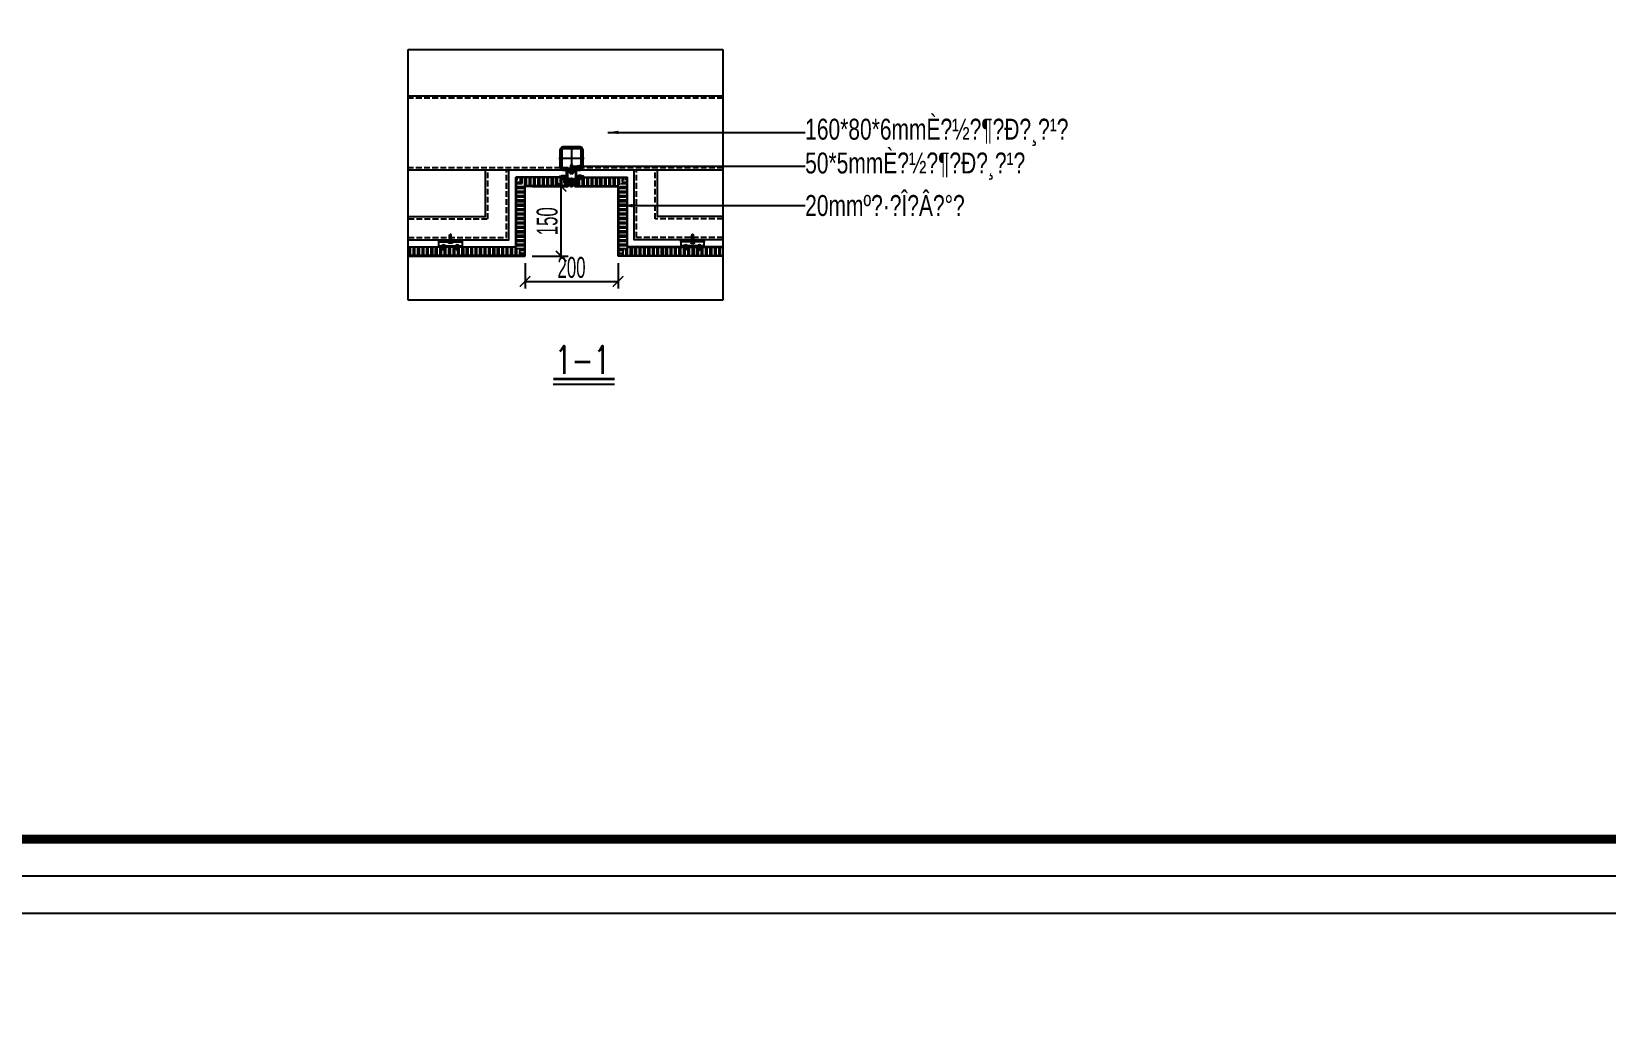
# Model space of a CAD drawing. Extents: x -8792 to 174344, y -43961 to 62816.
# Drawn here: x 4403 to 7790, y -11418 to -9299 of the extents above; entities that cross this region are included whole.
import ezdxf
from ezdxf.enums import TextEntityAlignment as Align
from ezdxf.xclip import XClip

# ---------------------------------------------------------------- set-up
doc = ezdxf.new("R2010")
doc.units = 0
doc.header["$LTSCALE"] = 50
doc.header["$XCLIPFRAME"] = 0
for name, pattern in [('CENTER', [2, 1.25, -0.25, 0.25, -0.25]), ('CENTER2', [28.575, 19.05, -3.175, 3.175, -3.175]), ('DASH', [0.35, 0.25, -0.1]), ('DIVIDE', [1.25, 0.5, -0.25, 0, -0.25, 0, -0.25]), ('DOT2', [0.125, 0, -0.125]), ('HIDDEN', [0.375, 0.25, -0.125]), ('JIS_08_15', [17.25, 15, -0.75, 0.75, -0.75])]:
    doc.linetypes.add(name, pattern=pattern)
for name, color, linetype in [('#分隔线', 1, 'JIS_08_15'), ('#文字', 2, 'Continuous'), ('#标注', 1, 'Continuous'), ('#虚线', 8, 'HIDDEN'), ('#配件', 11, 'Continuous'), ('#铝板', 2, 'Continuous'), ('-02SZ-GC', 25, 'Continuous'), ('-08SZ-TC', 8, 'Continuous'), ('-10SZ-ZX', 251, 'CENTER'), ('1 轴线 辅助线', 1, 'CENTER'), ('6 附件', 6, 'Continuous'), ('8 填充 焊缝', 8, 'Continuous'), ('A-FLOR-OTLN', 4, 'DOT2'), ('C-SHET-SHBD', 11, 'Continuous'), ('C-SHET-TTLB', 11, 'Continuous'), ('DIM', 173, 'Continuous'), ('GASKET', 150, 'Continuous'), ('PJ', 4, 'Continuous'), ('TC', 251, 'Continuous'), ('TK', 7, 'Continuous'), ('WA', 34, 'Continuous'), ('WZ', 7, 'Continuous'), ('XC', 3, 'Continuous'), ('中心线', 1, 'CENTER2'), ('其他', 4, 'Continuous'), ('吊顶', 7, 'Continuous'), ('螺栓钉类', 241, 'Continuous'), ('通-图框-文字', 4, 'Continuous'), ('铝板', 2, 'Continuous')]:
    doc.layers.add(name, color=color, linetype=linetype)
doc.styles.add('JHZX', font='jrs.shx', dxfattribs={"width": 0.6, "bigfont": 'jhz.shx'})
doc.styles.add('XD-2008', font='xd-hzs.shx', dxfattribs={"width": 0.7, "bigfont": 'xd-hztxt.shx'})
doc.styles.add('XD2008', font='@1romans.shx', dxfattribs={"width": 0.7, "bigfont": '!hztxt.shx'})
doc.styles.add('图纸文字', font='txt.shx', dxfattribs={"width": 0.7, "bigfont": 'HZTXT.shx'})
doc.styles.add('文字1', font='jrs.shx', dxfattribs={"width": 0.7, "bigfont": 'hztxt.shx'})
doc.dimstyles.new('JZBZ-15', dxfattribs={"dimscale": 15, "dimtxt": 3, "dimasz": 1.5, "dimexe": 1, "dimexo": 1, "dimgap": 0.5, "dimtad": 1, "dimdec": 0, "dimdsep": 46, "dimtxsty": 'JHZX', "dimblk1": 'ARCHTICK', "dimblk2": 'ARCHTICK', "dimsah": 1, "dimcen": 0, "dimclrd": 1, "dimclre": 1, "dimclrt": 2, "dimadec": 3, "dimazin": 2, "dimtfac": 1, "dimtdec": 0, "dimtix": 1, "dimtmove": 0, "dimatfit": 3, "dimfxl": 0, "dimtolj": 1, "dimlwd": -1, "dimlwe": -1, "dimarcsym": 0})
pattern_1 = [(180, (5445.219, -10130.9), (-9e-16, -9.525), []), (180, (5442.044, -10127.725), (-9e-16, -9.525), [])]
pattern_2 = [(90, (4757.621, -10130.9), (-9.525, 0), []), (90, (4760.796, -10127.725), (-9.525, 0), [])]
pattern_3 = [(90, (5464.106, -9630.9), (-9.525, 0), []), (90, (5467.281, -9627.725), (-9.525, 0), [])]

# ---------------------------------------------------------------- blocks, each defined once
blk = doc.blocks.new('A$Cbd8d7c8c')
at = {"layer": 'A-FLOR-OTLN', "color": 8}
blk.add_lwpolyline([(-22721.2, -15689.9), (-43719.4, -33393.2, 0.413756), (-43991.6, -36561, 0.189672), (122158.2, -126683, 0.414786), (124666, -124719.5), (133885.2, -48361.9, 0.379931), (116453.3, -23207.9, 0.236452)], format="xyb", dxfattribs=at)
at = {"layer": '吊顶', "const_width": 3}
blk.add_lwpolyline([(36525.2, -42886.2, 0.056654), (31389.8, -41079.3), (30859.1, -40957.8, -0.112536), (21289.5, -36343.7, -0.028917), (3039, -19971, 0.413532), (-633.6, -19953.4), (-31397.9, -50352.8, 0.414781), (-31416.3, -54033.3, 0.170492), (123964.3, -129414.7, 0.412564), (126841.2, -127143.2), (136317.5, -48655.6, 1.269195), (87076.8, -54393.3)], format="xyb", dxfattribs=at)
blk = doc.blocks.new('A3文本框')
at = {"layer": 'Defpoints', "ltscale": 500}
blk.add_lwpolyline([(10, -10), (-420, -10), (-420, 297), (10, 297)], close=True, dxfattribs=at)
at = {"layer": 'C-SHET-SHBD', "style": 'XD2008', "width": 0.7}
for tag, height, p in [('子项名称', 4.5, (-37.49, 35.41)), ('图名', 4.5, (-37.49, 24.27)), ('比例', 3, (-56.3, 8.25)), ('MQJD-01', 3, (-13.24, 2.27))]:
    blk.add_attdef(tag, text='', height=height, dxfattribs=at).set_placement(p, align=Align.CENTER)
blk = doc.blocks.new('*U36')
blk.add_line((-4.13, -0.75), (4.67, -0.75))
at = {"const_width": 0.4}
blk.add_lwpolyline([(-4.13, 0), (4.67, 0)], dxfattribs=at)
at = {"layer": 'WZ', "color": 2, "style": '图纸文字', "width": 0.7}
blk.add_attdef('立面图', text='', height=4, dxfattribs=at).set_placement((0.06, 2.74), align=Align.MIDDLE_CENTER)
blk = doc.blocks.new('*U329')
at = {"layer": '#分隔线', "ltscale": 0.3}
blk.add_line((-10.2, 0), (3.6, 0), dxfattribs=at)
at = {"layer": '#配件', "linetype": 'ByBlock'}
for p, q in [((-4.7, 4.6), (-6.3, 3.2)), ((-6.3, 3.2), (-6.3, 0)), ((-6.3, 0), (-6.3, -3.2)), ((-4, 3.8), (-4.7, 4.6)), ((-4, 3.8), (-4, -3.8)), ((-4, 2.5), (0, 2.5)), ((0, 4.8), (0, -4.8)), ((-6.3, -3.2), (-4.7, -4.6)), ((-4.7, -4.6), (-4, -3.8)), ((-4, -2.5), (0, -2.5))]:
    blk.add_line(p, q, dxfattribs=at)
for centre, radius, start, end in [((-6.8, 0), 1.75, 74.1304, 285.8696), ((-4.3, 0), 6.45, 312.1962, 47.8038), ((4.6, 0), 3.05, 149.4329, 210.5671)]:
    blk.add_arc(centre, radius, start, end, dxfattribs=at)
blk = doc.blocks.new('*U326')
at = {"layer": '中心线', "color": 1, "linetype": 'CENTER', "ltscale": 2.357948}
blk.add_line((0, -4.9), (0, 16.4), dxfattribs=at)
at = {"layer": '其他', "color": 4, "linetype": 'Continuous'}
for p, q in [((-2.4, 9.3), (-0.4, 9.5)), ((-2.4, 7.7), (2.4, 8.3)), ((-2.4, 6.1), (2.4, 6.7)), ((-2.4, 4.5), (2.4, 5.1)), ((-2.4, 2.9), (2.4, 3.5)), ((-2.4, 1.3), (2.4, 1.9)), ((-1.9, 0), (1.8, 0.7)), ((-1.8, 9.6), (-0.4, 9.9)), ((-1.8, 8.9), (0, 9.2)), ((-1.8, 8), (1.8, 8.7)), ((-1.8, 7.3), (1.8, 8)), ((-1.8, 6.4), (1.8, 7.1)), ((-1.8, 5.7), (1.8, 6.4)), ((-1.8, 4.8), (1.8, 5.5)), ((-1.8, 4.1), (1.8, 4.8)), ((-1.8, 3.2), (1.8, 3.9)), ((-1.8, 2.5), (1.8, 3.2)), ((-1.8, 1.6), (1.8, 2.3)), ((-1.8, 0.9), (1.8, 1.6)), ((0, 0), (2.4, 0.3)), ((0.2, 9.3), (1.8, 9.6)), ((0.3, 10), (1.8, 10.3)), ((0.5, 9.7), (2.4, 9.9))]:
    blk.add_line(p, q, dxfattribs=at)
at = {"layer": '螺栓钉类', "color": 241, "linetype": 'Continuous'}
for p, q in [((-4.7, -2.1), (-4.7, 0)), ((-4.7, 0), (-2, 0)), ((-2.4, 9.3), (-1.8, 9.6)), ((-2.4, 9.3), (-1.8, 8.9)), ((-2.4, 7.7), (-1.8, 8)), ((-2.4, 7.7), (-1.8, 7.3)), ((-2.4, 6.1), (-1.8, 6.4)), ((-2.4, 6.1), (-1.8, 5.7)), ((-2.4, 4.5), (-1.8, 4.8)), ((-2.4, 4.5), (-1.8, 4.1)), ((-2.4, 2.9), (-1.8, 3.2)), ((-2.4, 2.9), (-1.8, 2.5)), ((-2.4, 1.3), (-1.8, 1.6)), ((-2.4, 1.3), (-1.8, 0.9)), ((-2, 0), (2.6, 0)), ((-0.3, 16), (-1.8, 14.5)), ((-1.8, 9.6), (-1.8, 14.5)), ((-1.8, 8), (-1.8, 8.9)), ((-1.8, 6.4), (-1.8, 7.3)), ((-1.8, 4.8), (-1.8, 5.7)), ((-1.8, 3.2), (-1.8, 4.1)), ((-1.8, 1.6), (-1.8, 2.5)), ((-1.8, 0.2), (-1.8, 0.9)), ((-0.4, 9.9), (0.3, 16)), ((0, 16), (-0.3, 16)), ((0, 16), (0.3, 16)), ((0.3, 16), (1.8, 14.5)), ((1.8, 10.3), (1.8, 14.5)), ((1.8, 10.3), (2.4, 9.9)), ((1.8, 9.6), (2.4, 9.9)), ((1.8, 8.7), (1.8, 9.6)), ((1.8, 8.7), (2.4, 8.3)), ((1.8, 8), (2.4, 8.3)), ((1.8, 7.1), (1.8, 8)), ((1.8, 7.1), (2.4, 6.7)), ((1.8, 6.4), (2.4, 6.7)), ((1.8, 5.5), (1.8, 6.4)), ((1.8, 5.5), (2.4, 5.1)), ((1.8, 4.8), (2.4, 5.1)), ((1.8, 3.9), (1.8, 4.8)), ((1.8, 3.9), (2.4, 3.5)), ((1.8, 3.2), (2.4, 3.5)), ((1.8, 2.3), (1.8, 3.2)), ((1.8, 2.3), (2.4, 1.9)), ((1.8, 1.6), (2.4, 1.9)), ((1.8, 0.7), (1.8, 1.6)), ((1.8, 0.7), (2.4, 0.3)), ((2.4, 0.2), (2.4, 0.3)), ((2.6, 0), (4.8, 0)), ((-0.4, -3.3), (0.4, -3.3)), ((-0.4, -3.7), (-0.4, -3.3)), ((0.4, -3.7), (0.4, -3.3)), ((4.8, -2.1), (4.8, 0))]:
    blk.add_line(p, q, dxfattribs=at)
for centre, radius, start, end in [((-2, 0.2), 0.2, 270, 0), ((-3.3, 18.9), 4.65, 289.468, 321.5036), ((0, 9.7), 0.447, 154.9328, 46.41), ((2.6, 0.2), 0.2, 180, 270), ((0, 4.3), 8, 233.5764, 267.134), ((0, 4.3), 8, 272.866, 306.4236)]:
    blk.add_arc(centre, radius, start, end, dxfattribs=at)
blk = doc.blocks.new('A$C11e1ca40')
at = {"layer": 'GASKET'}
h = blk.add_hatch(dxfattribs=at)
h.set_pattern_fill('ANSI33', color=256, scale=0.5, double=1)
h.set_pattern_definition([(45, (-13726.6846, -3571.859), (-2.245064, 2.245064), []), (45, (-13724.4395, -3571.859), (-2.245064, 2.245064), [1.5875, -0.79375])])
h.paths.add_polyline_path([(-25, -2), (25, -2), (25, 0), (-25, 0)])
blk.add_lwpolyline([(-25, -2), (25, -2), (25, 0), (-25, 0), (-25, -2)], dxfattribs=at)
at = {"layer": 'XC'}
for points in [[(-25, -15), (25, -15), (25, -2), (-25, -2)], [(25, -4), (-25, -4), (-25, -2), (25, -2)]]:
    blk.add_lwpolyline(points, close=True, dxfattribs=at)
for points in [[(25, -4), (-25, -4)], [(25, -13), (-25, -13)]]:
    blk.add_lwpolyline(points, dxfattribs=at)
at = {"layer": '6 附件', "xscale": -1, "rotation": 270}
blk.add_blockref('*U329', (-14.7, -13), dxfattribs=at)
at = {"layer": '6 附件', "rotation": 90}
blk.add_blockref('*U329', (14.7, -13), dxfattribs=at)
at = {"layer": '螺栓钉类'}
blk.add_blockref('*U326', (0, -4, 0), dxfattribs=at)
blk = doc.blocks.new('jfdm')
h = blk.add_hatch()
h.set_pattern_fill('HONEY', color=0, scale=0.5, style=0)
h.set_pattern_definition([(0, (3e-15, -1.231), (2.38125, 1.374815), [1.5875, -3.175]), (120, (3e-15, -1.231), (-2.38125, 1.374815), [1.5875, -3.175]), (60, (3e-15, -1.231), (3e-07, 2.74963), [-3.175, 1.5875])])
edge = h.paths.add_edge_path()
edge.add_ellipse((7.5, 13.8), major_axis=(0, -7.7), ratio=0.974135, start_angle=0, end_angle=360)
h = blk.add_hatch()
h.set_pattern_fill('ANSI33', color=0, scale=0.5, style=0)
edge = h.paths.add_edge_path()
edge.add_line((7.6, 6.1), (7.5, 6.1))
edge.add_line((7.5, 6.1), (7.4, 6.1))
edge.add_line((7.4, 6.1), (7.3, 6.1))
edge.add_line((7.3, 6.1), (7.1, 6.1))
edge.add_line((7.1, 6.1), (7, 6.1))
edge.add_line((7, 6.1), (6.9, 6.1))
edge.add_line((6.9, 6.1), (6.8, 6.1))
edge.add_line((6.8, 6.1), (6.7, 6.1))
edge.add_line((6.7, 6.1), (6.5, 6.1))
edge.add_line((6.5, 6.1), (6.4, 6.2))
edge.add_line((6.4, 6.2), (6.3, 6.2))
edge.add_line((6.3, 6.2), (6.2, 6.2))
edge.add_line((6.2, 6.2), (6.1, 6.2))
edge.add_line((6.1, 6.2), (6, 6.2))
edge.add_line((6, 6.2), (5.8, 6.3))
edge.add_line((5.8, 6.3), (5.7, 6.3))
edge.add_line((5.7, 6.3), (5.6, 6.3))
edge.add_line((5.6, 6.3), (5.5, 6.4))
edge.add_line((5.5, 6.4), (5.4, 6.4))
edge.add_line((5.4, 6.4), (5.3, 6.4))
edge.add_line((5.3, 6.4), (5.1, 6.5))
edge.add_line((5.1, 6.5), (5, 6.5))
edge.add_line((5, 6.5), (4.9, 6.5))
edge.add_line((4.9, 6.5), (4.8, 6.6))
edge.add_line((4.8, 6.6), (4.7, 6.6))
edge.add_line((4.7, 6.6), (4.6, 6.7))
edge.add_line((4.6, 6.7), (4.5, 6.7))
edge.add_line((4.5, 6.7), (4.4, 6.8))
edge.add_line((4.4, 6.8), (4.3, 6.8))
edge.add_line((4.3, 6.8), (4.2, 6.9))
edge.add_line((4.2, 6.9), (4, 6.9))
edge.add_line((4, 6.9), (3.9, 7))
edge.add_line((3.9, 7), (3.8, 7.1))
edge.add_line((3.8, 7.1), (3.7, 7.1))
edge.add_line((3.7, 7.1), (3.6, 7.2))
edge.add_line((3.6, 7.2), (3.5, 7.2))
edge.add_line((3.5, 7.2), (3.4, 7.3))
edge.add_line((3.4, 7.3), (3.3, 7.4))
edge.add_line((3.3, 7.4), (3.2, 7.4))
edge.add_line((3.2, 7.4), (3.1, 7.5))
edge.add_line((3.1, 7.5), (3, 7.6))
edge.add_line((3, 7.6), (2.9, 7.7))
edge.add_line((2.9, 7.7), (2.8, 7.7))
edge.add_line((2.8, 7.7), (2.8, 7.8))
edge.add_line((2.8, 7.8), (2.7, 7.9))
edge.add_line((2.7, 7.9), (2.6, 8))
edge.add_line((2.6, 8), (2.5, 8.1))
edge.add_line((2.5, 8.1), (2.4, 8.1))
edge.add_line((2.4, 8.1), (2.3, 8.2))
edge.add_line((2.3, 8.2), (2.2, 8.3))
edge.add_line((2.2, 8.3), (2.1, 8.4))
edge.add_line((2.1, 8.4), (2.1, 8.5))
edge.add_line((2.1, 8.5), (2, 8.6))
edge.add_line((2, 8.6), (1.9, 8.7))
edge.add_line((1.9, 8.7), (1.8, 8.8))
edge.add_line((1.8, 8.8), (1.7, 8.8))
edge.add_line((1.7, 8.8), (1.7, 8.9))
edge.add_line((1.7, 8.9), (1.6, 9))
edge.add_line((1.6, 9), (1.5, 9.1))
edge.add_line((1.5, 9.1), (1.4, 9.2))
edge.add_line((1.4, 9.2), (1.4, 9.3))
edge.add_line((1.4, 9.3), (1.3, 9.4))
edge.add_line((1.3, 9.4), (1.2, 9.5))
edge.add_line((1.2, 9.5), (1.2, 9.6))
edge.add_line((1.2, 9.6), (1.1, 9.7))
edge.add_line((1.1, 9.7), (1, 9.9))
edge.add_line((1, 9.9), (1, 10))
edge.add_line((1, 10), (0.9, 10.1))
edge.add_line((0.9, 10.1), (0.9, 10.2))
edge.add_line((0.9, 10.2), (0.8, 10.3))
edge.add_line((0.8, 10.3), (0.8, 10.4))
edge.add_line((0.8, 10.4), (0.7, 10.5))
edge.add_line((0.7, 10.5), (0.7, 10.6))
edge.add_line((0.7, 10.6), (0.6, 10.7))
edge.add_line((0.6, 10.7), (0.6, 10.8))
edge.add_line((0.6, 10.8), (0.5, 11))
edge.add_line((0.5, 11), (0.5, 11.1))
edge.add_line((0.5, 11.1), (0.4, 11.2))
edge.add_line((0.4, 11.2), (0.4, 11.3))
edge.add_line((0.4, 11.3), (0.4, 11.4))
edge.add_line((0.4, 11.4), (0.3, 11.5))
edge.add_line((0.3, 11.5), (0.3, 11.6))
edge.add_line((0.3, 11.6), (0.3, 11.8))
edge.add_line((0.3, 11.8), (0.2, 11.9))
edge.add_line((0.2, 11.9), (0.2, 12))
edge.add_line((0.2, 12), (0.2, 12.1))
edge.add_line((0.2, 12.1), (0.1, 12.2))
edge.add_line((0.1, 12.2), (0.1, 12.4))
edge.add_line((0.1, 12.4), (0.1, 12.5))
edge.add_line((0.1, 12.5), (0.1, 12.6))
edge.add_line((0.1, 12.6), (0.1, 12.7))
edge.add_line((0.1, 12.7), (0.1, 12.9))
edge.add_line((0.1, 12.9), (0, 13))
edge.add_line((0, 13), (0, 13.1))
edge.add_line((0, 13.1), (0, 13.2))
edge.add_line((0, 13.2), (0, 13.3))
edge.add_line((0, 13.3), (0, 13.5))
edge.add_line((0, 13.5), (0, 13.6))
edge.add_line((0, 13.6), (0, 13.7))
edge.add_line((0, 13.7), (0, 13.8))
edge.add_line((0, 13.8), (0, 13.8))
edge.add_line((0, 13.8), (0, 0))
edge.add_arc((7.5, -17.1), 18.7, 66.3327, 113.6673, ccw=False)
edge.add_line((15, 0), (15, 13.8))
edge.add_line((15, 13.8), (15, 13.7))
edge.add_line((15, 13.7), (15, 13.6))
edge.add_line((15, 13.6), (15, 13.5))
edge.add_line((15, 13.5), (15, 13.5))
edge.add_line((15, 13.5), (15, 13.4))
edge.add_line((15, 13.4), (15, 13.3))
edge.add_line((15, 13.3), (15, 13.2))
edge.add_line((15, 13.2), (15, 13.2))
edge.add_line((15, 13.2), (15, 13.1))
edge.add_line((15, 13.1), (15, 13))
edge.add_line((15, 13), (15, 12.9))
edge.add_line((15, 12.9), (14.9, 12.8))
edge.add_line((14.9, 12.8), (14.9, 12.8))
edge.add_line((14.9, 12.8), (14.9, 12.7))
edge.add_line((14.9, 12.7), (14.9, 12.6))
edge.add_line((14.9, 12.6), (14.9, 12.5))
edge.add_line((14.9, 12.5), (14.9, 12.5))
edge.add_line((14.9, 12.5), (14.9, 12.4))
edge.add_line((14.9, 12.4), (14.9, 12.3))
edge.add_line((14.9, 12.3), (14.8, 12.2))
edge.add_line((14.8, 12.2), (14.8, 12.2))
edge.add_line((14.8, 12.2), (14.8, 12.1))
edge.add_line((14.8, 12.1), (14.8, 12))
edge.add_line((14.8, 12), (14.8, 11.9))
edge.add_line((14.8, 11.9), (14.8, 11.9))
edge.add_line((14.8, 11.9), (14.7, 11.8))
edge.add_line((14.7, 11.8), (14.7, 11.7))
edge.add_line((14.7, 11.7), (14.7, 11.6))
edge.add_line((14.7, 11.6), (14.7, 11.6))
edge.add_line((14.7, 11.6), (14.7, 11.5))
edge.add_line((14.7, 11.5), (14.6, 11.4))
edge.add_line((14.6, 11.4), (14.6, 11.3))
edge.add_line((14.6, 11.3), (14.6, 11.3))
edge.add_line((14.6, 11.3), (14.6, 11.2))
edge.add_line((14.6, 11.2), (14.5, 11.1))
edge.add_line((14.5, 11.1), (14.5, 11))
edge.add_line((14.5, 11), (14.5, 11))
edge.add_line((14.5, 11), (14.5, 10.9))
edge.add_line((14.5, 10.9), (14.4, 10.8))
edge.add_line((14.4, 10.8), (14.4, 10.8))
edge.add_line((14.4, 10.8), (14.4, 10.7))
edge.add_line((14.4, 10.7), (14.3, 10.6))
edge.add_line((14.3, 10.6), (14.3, 10.5))
edge.add_line((14.3, 10.5), (14.3, 10.5))
edge.add_line((14.3, 10.5), (14.2, 10.4))
edge.add_line((14.2, 10.4), (14.2, 10.3))
edge.add_line((14.2, 10.3), (14.2, 10.3))
edge.add_line((14.2, 10.3), (14.1, 10.2))
edge.add_line((14.1, 10.2), (14.1, 10.1))
edge.add_line((14.1, 10.1), (14.1, 10.1))
edge.add_line((14.1, 10.1), (14, 10))
edge.add_line((14, 10), (14, 9.9))
edge.add_line((14, 9.9), (14, 9.9))
edge.add_line((14, 9.9), (13.9, 9.8))
edge.add_line((13.9, 9.8), (13.9, 9.7))
edge.add_line((13.9, 9.7), (13.8, 9.7))
edge.add_line((13.8, 9.7), (13.8, 9.6))
edge.add_line((13.8, 9.6), (13.8, 9.5))
edge.add_line((13.8, 9.5), (13.7, 9.5))
edge.add_line((13.7, 9.5), (13.7, 9.4))
edge.add_line((13.7, 9.4), (13.6, 9.3))
edge.add_line((13.6, 9.3), (13.6, 9.3))
edge.add_line((13.6, 9.3), (13.5, 9.2))
edge.add_line((13.5, 9.2), (13.5, 9.1))
edge.add_line((13.5, 9.1), (13.5, 9.1))
edge.add_line((13.5, 9.1), (13.4, 9))
edge.add_line((13.4, 9), (13.4, 9))
edge.add_line((13.4, 9), (13.3, 8.9))
edge.add_line((13.3, 8.9), (13.3, 8.8))
edge.add_line((13.3, 8.8), (13.2, 8.8))
edge.add_line((13.2, 8.8), (13.2, 8.7))
edge.add_line((13.2, 8.7), (13.1, 8.7))
edge.add_line((13.1, 8.7), (13.1, 8.6))
edge.add_line((13.1, 8.6), (13, 8.6))
edge.add_line((13, 8.6), (13, 8.5))
edge.add_line((13, 8.5), (12.9, 8.4))
edge.add_line((12.9, 8.4), (12.9, 8.4))
edge.add_line((12.9, 8.4), (12.8, 8.3))
edge.add_line((12.8, 8.3), (12.7, 8.3))
edge.add_line((12.7, 8.3), (12.7, 8.2))
edge.add_line((12.7, 8.2), (12.6, 8.2))
edge.add_line((12.6, 8.2), (12.6, 8.1))
edge.add_line((12.6, 8.1), (12.5, 8.1))
edge.add_line((12.5, 8.1), (12.5, 8))
edge.add_line((12.5, 8), (12.4, 8))
edge.add_line((12.4, 8), (12.4, 7.9))
edge.add_line((12.4, 7.9), (12.3, 7.9))
edge.add_line((12.3, 7.9), (12.2, 7.8))
edge.add_line((12.2, 7.8), (12.2, 7.8))
edge.add_line((12.2, 7.8), (12.1, 7.7))
edge.add_line((12.1, 7.7), (12.1, 7.7))
edge.add_line((12.1, 7.7), (12, 7.6))
edge.add_line((12, 7.6), (11.9, 7.6))
edge.add_line((11.9, 7.6), (11.9, 7.5))
edge.add_line((11.9, 7.5), (11.8, 7.5))
edge.add_line((11.8, 7.5), (11.8, 7.4))
edge.add_line((11.8, 7.4), (11.7, 7.4))
edge.add_line((11.7, 7.4), (11.6, 7.3))
edge.add_line((11.6, 7.3), (11.6, 7.3))
edge.add_line((11.6, 7.3), (11.5, 7.3))
edge.add_line((11.5, 7.3), (11.4, 7.2))
edge.add_line((11.4, 7.2), (11.4, 7.2))
edge.add_line((11.4, 7.2), (11.3, 7.1))
edge.add_line((11.3, 7.1), (11.3, 7.1))
edge.add_line((11.3, 7.1), (11.2, 7.1))
edge.add_line((11.2, 7.1), (11.1, 7))
edge.add_line((11.1, 7), (11.1, 7))
edge.add_line((11.1, 7), (11, 7))
edge.add_line((11, 7), (10.9, 6.9))
edge.add_line((10.9, 6.9), (10.9, 6.9))
edge.add_line((10.9, 6.9), (10.8, 6.8))
edge.add_line((10.8, 6.8), (10.7, 6.8))
edge.add_line((10.7, 6.8), (10.6, 6.8))
edge.add_line((10.6, 6.8), (10.6, 6.7))
edge.add_line((10.6, 6.7), (10.5, 6.7))
edge.add_line((10.5, 6.7), (10.4, 6.7))
edge.add_line((10.4, 6.7), (10.4, 6.7))
edge.add_line((10.4, 6.7), (10.3, 6.6))
edge.add_line((10.3, 6.6), (10.2, 6.6))
edge.add_line((10.2, 6.6), (10.2, 6.6))
edge.add_line((10.2, 6.6), (10.1, 6.5))
edge.add_line((10.1, 6.5), (10, 6.5))
edge.add_line((10, 6.5), (9.9, 6.5))
edge.add_line((9.9, 6.5), (9.9, 6.5))
edge.add_line((9.9, 6.5), (9.8, 6.4))
edge.add_line((9.8, 6.4), (9.7, 6.4))
edge.add_line((9.7, 6.4), (9.7, 6.4))
edge.add_line((9.7, 6.4), (9.6, 6.4))
edge.add_line((9.6, 6.4), (9.5, 6.4))
edge.add_line((9.5, 6.4), (9.4, 6.3))
edge.add_line((9.4, 6.3), (9.4, 6.3))
edge.add_line((9.4, 6.3), (9.3, 6.3))
edge.add_line((9.3, 6.3), (9.2, 6.3))
edge.add_line((9.2, 6.3), (9.1, 6.3))
edge.add_line((9.1, 6.3), (9.1, 6.2))
edge.add_line((9.1, 6.2), (9, 6.2))
edge.add_line((9, 6.2), (8.9, 6.2))
edge.add_line((8.9, 6.2), (8.9, 6.2))
edge.add_line((8.9, 6.2), (8.8, 6.2))
edge.add_line((8.8, 6.2), (8.7, 6.2))
edge.add_line((8.7, 6.2), (8.6, 6.2))
edge.add_line((8.6, 6.2), (8.6, 6.1))
edge.add_line((8.6, 6.1), (8.5, 6.1))
edge.add_line((8.5, 6.1), (8.4, 6.1))
edge.add_line((8.4, 6.1), (8.3, 6.1))
edge.add_line((8.3, 6.1), (8.3, 6.1))
edge.add_line((8.3, 6.1), (8.2, 6.1))
edge.add_line((8.2, 6.1), (8.1, 6.1))
edge.add_line((8.1, 6.1), (8, 6.1))
edge.add_line((8, 6.1), (8, 6.1))
edge.add_line((8, 6.1), (7.9, 6.1))
edge.add_line((7.9, 6.1), (7.8, 6.1))
edge.add_line((7.8, 6.1), (7.7, 6.1))
edge.add_line((7.7, 6.1), (7.7, 6.1))
edge.add_line((7.7, 6.1), (7.6, 6.1))
blk.add_arc((7.5, -17.1), 18.7, 66.3327, 113.6673)
blk.add_ellipse((7.5, 13.8), major_axis=(0, -7.7), ratio=0.974135)
blk = doc.blocks.new('*U328')
at = {"layer": '6 附件', "linetype": 'ByBlock'}
for p, q in [((-3.5, 2.5), (-3.5, 3.2)), ((-3.5, 3.2), (3.5, 3.2)), ((3.5, 2.5), (-3.5, 2.5)), ((-1.8, -0.5), (-1.8, 2.5)), ((1.8, -0.5), (1.8, 2.5)), ((3.5, 3.2), (3.5, 2.5)), ((-1.8, -0.5), (1.8, -0.5)), ((-1.6, -4.1), (-1.8, -3.5)), ((1.8, -3.5), (-1.8, -3.5)), ((-0.6, -4.8), (-1.6, -4.1)), ((-0.5, -5), (-0.6, -4.8)), ((0.2, -4.8), (-0.5, -5)), ((1.8, -3.5), (0.2, -4.8))]:
    blk.add_line(p, q, dxfattribs=at)
at = {"layer": '6 附件', "linetype": 'DIVIDE'}
blk.add_line((0, -6.5), (0, 5.5), dxfattribs=at)
at = {"layer": '6 附件', "linetype": 'ByBlock'}
for centre, radius, start, end in [((0, -7.9), 11.6, 72.4408, 107.5592), ((-1.5, -2), 1.54, 102.6804, 257.3196), ((1.5, -2), 1.54, 282.6804, 77.3196)]:
    blk.add_arc(centre, radius, start, end, dxfattribs=at)
blk = doc.blocks.new('*U327')
at = {"layer": '6 附件', "linetype": 'ByBlock'}
for p, q in [((-3.5, 2.5), (-3.5, 3.2)), ((-3.5, 3.2), (3.5, 3.2)), ((3.5, 2.5), (-3.5, 2.5)), ((-1.8, -2), (-1.8, 2.5)), ((1.8, -2), (1.8, 2.5)), ((3.5, 3.2), (3.5, 2.5)), ((-1.8, -2), (1.8, -2)), ((-1.6, -5.6), (-1.8, -5)), ((1.8, -5), (-1.8, -5)), ((-0.6, -6.3), (-1.6, -5.6)), ((-0.5, -6.5), (-0.6, -6.3)), ((0.2, -6.3), (-0.5, -6.5)), ((1.8, -5), (0.2, -6.3))]:
    blk.add_line(p, q, dxfattribs=at)
at = {"layer": '6 附件', "linetype": 'DIVIDE'}
blk.add_line((0, -8), (0, 5.5), dxfattribs=at)
at = {"layer": '6 附件', "linetype": 'ByBlock'}
for centre, radius, start, end in [((0, -7.9), 11.6, 72.4408, 107.5592), ((-1.5, -3.5), 1.54, 102.6804, 257.3196), ((1.5, -3.5), 1.54, 282.6804, 77.3196)]:
    blk.add_arc(centre, radius, start, end, dxfattribs=at)
blk = doc.blocks.new('瞄准点')
h = blk.add_hatch(color=1)
h.paths.add_polyline_path([(0, -1), (0, 0), (-1, 0, 0.414214)])
h.paths.add_polyline_path([(1, 0, 0.414214), (0, 1), (0, 0)])
at = {"color": 1}
for p, q in [((1, 0), (-1, 0)), ((0, 1), (0, -1))]:
    blk.add_line(p, q, dxfattribs=at)
blk.add_circle((0, 0), 1, dxfattribs=at)
at = {"layer": '1 轴线 辅助线', "color": 1, "linetype": 'CENTER', "ltscale": 0.2}
for p, q in [((2.2, 0), (-2.2, 0)), ((0, -2.2), (0, 2.2))]:
    blk.add_line(p, q, dxfattribs=at)
blk = doc.blocks.new('A$Cf5b6e9fb')
at = {"layer": '8 填充 焊缝'}
h = blk.add_hatch(dxfattribs=at)
h.set_pattern_fill('ANSI38', color=256, scale=0.3, angle=180.0021, style=0)
h.set_pattern_definition([(225.002129, (57076.0788, -18833.22165), (0.673544235, -0.673494183), []), (315.002129, (57076.0788, -18833.22165), (2.020582652, -0.67344413), [2.38125, -1.42875])])
h.paths.add_polyline_path([(10.5, 35), (-10, 35), (-10, 33), (10.5, 33)])
at = {"layer": '6 附件'}
blk.add_lwpolyline([(10.5, 35), (-10, 35), (-10, 33), (10.5, 33)], close=True, dxfattribs=at)
at = {"layer": 'XC'}
for points in [[(-25, 20, -0.414214), (-25.5, 20.5), (-25.5, 21.5, -0.414213), (-25, 22), (-18.5, 22), (-18, 21.7), (-17.5, 22), (-10.5, 22), (-10.5, 32.5, -0.414214), (-10, 33), (6, 33, -0.414214), (6.5, 32.5), (6.5, 31.5, -0.414214), (6, 31), (0.5, 31), (0, 31.3), (-0.5, 31), (-8.5, 31), (-8.5, 10.5), (-8.8, 10), (-8.5, 9.5), (-8.5, 3.5, -0.414214), (-9, 3), (-10, 3, -0.414214), (-10.5, 3.5), (-10.5, 20)], [(25, 20, 0.414214), (25.5, 20.5), (25.5, 21.5, 0.414213), (25, 22), (18.5, 22), (18, 21.7), (17.5, 22), (10.5, 22), (10.5, 32.5, 0.414214), (10, 33), (-6, 33, 0.414214), (-6.5, 32.5), (-6.5, 31.5, 0.414214), (-6, 31), (-0.5, 31), (0, 31.3), (0.5, 31), (8.5, 31), (8.5, 10.5), (8.8, 10), (8.5, 9.5), (8.5, 3.5, 0.414214), (9, 3), (10, 3, 0.414214), (10.5, 3.5), (10.5, 20)]]:
    blk.add_lwpolyline(points, format="xyb", close=True, dxfattribs=at)
at = {"layer": '1 轴线 辅助线'}
blk.add_blockref('瞄准点', (0, 0), dxfattribs=at)
at = {"layer": '6 附件', "xscale": -1}
for name, p, rotation in [('*U328', (-18, 19.5), 0.0001287275399075583), ('*U327', (-10, 9.9), 270)]:
    blk.add_blockref(name, p, dxfattribs=dict(at, rotation=rotation))
at = {"layer": '6 附件'}
for name, p, rotation in [('*U327', (10, 9.9), 90), ('*U328', (18, 19.5), 359.9998712724601)]:
    blk.add_blockref(name, p, dxfattribs=dict(at, rotation=rotation))
at = {"layer": 'PJ', "color": 8, "ltscale": 10, "yscale": 0.7999999999968962, "rotation": 359.3659973568308}
blk.add_blockref('jfdm', (-7.5, 0.2), dxfattribs=at)
at = {"layer": '螺栓钉类'}
blk.add_blockref('*U326', (0, 31), dxfattribs=at)
blk = doc.blocks.new('A$Cb851f7da')
at = {"layer": '铝板', "color": 6}
for p, q in [((-12, 19), (-12, 4)), ((-12, 4), (-11, 4)), ((-11, 4), (-11, 20)), ((11, 4), (11, 20)), ((12, 4), (11, 4)), ((12, 19), (12, 4))]:
    blk.add_line(p, q, dxfattribs=at)
at = {"layer": '铝板'}
for p, q in [((-8.5, 1), (-8.5, 19)), ((-8.5, 19), (-7.5, 19)), ((-7.5, 19), (-7.5, 0)), ((8.5, 19), (7.5, 19)), ((7.5, 19), (7.5, 0)), ((8.5, 1), (8.5, 19))]:
    blk.add_line(p, q, dxfattribs=at)
at = {"ltscale": 10}
blk.add_blockref('A$Cf5b6e9fb', (0, 0), dxfattribs=at)
blk = doc.blocks.new('F40×4')
at = {"layer": '-08SZ-TC', "ltscale": 20}
h = blk.add_hatch(dxfattribs=at)
h.set_pattern_fill('STEEL', color=256, scale=2)
h.set_pattern_definition([(45, (0, -5), (-2.24506, 2.24506), []), (45, (0, -3.4125), (-2.24506, 2.24506), [])])
edge = h.paths.add_edge_path(flags=16)
edge.add_line((-17, 21), (17, 21))
edge.add_arc((17, 17), 4, 0, 90, ccw=False)
edge.add_line((21, 17), (21, -17))
edge.add_arc((17, -17), 4, -90, 0, ccw=False)
edge.add_line((17, -21), (-17, -21))
edge.add_arc((-17, -17), 4, 180, 270, ccw=False)
edge.add_line((-21, -17), (-21, 17))
edge.add_arc((-17, 17), 4, 90, 180, ccw=False)
edge = h.paths.add_edge_path()
edge.add_line((-17, 25), (17, 25))
edge.add_arc((17, 17), 8, 0, 90, ccw=False)
edge.add_line((25, 17), (25, -17))
edge.add_arc((17, -17), 8, -90, 0, ccw=False)
edge.add_line((17, -25), (-17, -25))
edge.add_arc((-17, -17), 8, 180, 270, ccw=False)
edge.add_line((-25, -17), (-25, 17))
edge.add_arc((-17, 17), 8, 90, 180, ccw=False)
at = {"layer": '-02SZ-GC'}
for points in [[(-17, 25), (17, 25, -0.414214), (25, 17), (25, -17, -0.414214), (17, -25), (-17, -25, -0.414214), (-25, -17), (-25, 17, -0.414214)], [(-17, 21), (17, 21, -0.414214), (21, 17), (21, -17, -0.414214), (17, -21), (-17, -21, -0.414214), (-21, -17), (-21, 17, -0.414214)]]:
    blk.add_lwpolyline(points, format="xyb", close=True, dxfattribs=at)
at = {"layer": '-10SZ-ZX', "linetype": 'CENTER', "ltscale": 5}
for p, q in [((-27, 0), (27, 0)), ((0, 27), (0, -27))]:
    blk.add_line(p, q, dxfattribs=at)
blk = doc.blocks.new('_ARCHTICK')
at = {"color": 0, "linetype": 'ByBlock', "const_width": 0.15}
blk.add_lwpolyline([(-0.5, -0.5), (0.5, 0.5)], dxfattribs=at)
blk = doc.blocks.new('*D330')
at = {"layer": '#标注', "color": 1, "ltscale": 10, "transparency": 16777216}
for p, q in [((5464.2, -9796.9), (5464.2, -9851.5)), ((5664.2, -9796.9), (5664.2, -9851.5)), ((5464.2, -9836.5), (5664.2, -9836.5))]:
    blk.add_line(p, q, dxfattribs=at)
at = {"layer": 'Defpoints', "color": 0, "ltscale": 10, "transparency": 16777216}
for p in [(5464.2, -9781.9), (5664.2, -9781.9), (5664.2, -9836.5)]:
    blk.add_point(p, dxfattribs=at)
at = {"layer": '#标注', "color": 1, "ltscale": 10, "transparency": 16777216, "xscale": 22.5, "yscale": 22.5, "zscale": 22.5, "rotation": 180}
blk.add_blockref('_ARCHTICK', (5464.2, -9836.5), dxfattribs=at)
at = {"layer": '#标注', "color": 1, "ltscale": 10, "transparency": 16777216, "xscale": 22.5, "yscale": 22.5, "zscale": 22.5}
blk.add_blockref('_ARCHTICK', (5664.2, -9836.5), dxfattribs=at)
at = {"layer": '#标注', "color": 2, "ltscale": 10, "transparency": 16777216, "insert": (5564.2, -9806.5), "char_height": 45, "attachment_point": 5, "style": 'JHZX'}
blk.add_mtext('\\A1;200', dxfattribs=at)
blk = doc.blocks.new('*D331')
at = {"layer": '#标注', "color": 1, "ltscale": 10, "transparency": 16777216}
for p, q in [((5479.2, -9631.9), (5556.9, -9631.9)), ((5541.9, -9781.9), (5541.9, -9631.9)), ((5479.2, -9781.9), (5556.9, -9781.9))]:
    blk.add_line(p, q, dxfattribs=at)
at = {"layer": 'Defpoints', "color": 0, "ltscale": 10, "transparency": 16777216}
for p in [(5464.2, -9631.9), (5541.9, -9631.9), (5464.2, -9781.9)]:
    blk.add_point(p, dxfattribs=at)
at = {"layer": '#标注', "color": 1, "ltscale": 10, "transparency": 16777216, "xscale": 22.5, "yscale": 22.5, "zscale": 22.5}
for p, rotation in [((5541.9, -9631.9), 90), ((5541.9, -9781.9), 270)]:
    blk.add_blockref('_ARCHTICK', p, dxfattribs=dict(at, rotation=rotation))
at = {"layer": '#标注', "color": 2, "ltscale": 10, "transparency": 16777216, "insert": (5511.9, -9706.9), "char_height": 45, "attachment_point": 5, "rotation": 90, "style": 'JHZX'}
blk.add_mtext('\\A1;150', dxfattribs=at)
blk = doc.blocks.new('A$Ce60f285c')
at = {"layer": 'C-SHET-TTLB'}
for points in [[(430, 307), (430, 0), (0, 0), (0, 307)], [(425, 302), (425, 5), (5, 5), (5, 302)]]:
    blk.add_lwpolyline(points, close=True, dxfattribs=at)
at = {"layer": 'C-SHET-TTLB', "const_width": 1.2}
blk.add_lwpolyline([(18.4, 297), (420, 297), (420, 10), (18.4, 10)], close=True, dxfattribs=at)
at = {"layer": 'C-SHET-SHBD', "style": 'XD2008', "width": 0.7}
for tag, p in [('审定人', (345.74, 128.4)), ('设总', (345.74, 118.19)), ('审核人', (345.74, 107.96)), ('专业负责人', (345.74, 97.75)), ('校对人', (345.74, 87.55)), ('设计人', (345.74, 77.64))]:
    blk.add_attdef(tag, p, '', height=2.8, dxfattribs=at)
for tag, p in [('工程编号', (368.42, 27.05)), ('阶段', (404.41, 27.05)), ('专业', (404.41, 19.69))]:
    blk.add_attdef(tag, text='', height=3.5, dxfattribs=at).set_placement(p, align=Align.MIDDLE_CENTER)
at = {"layer": 'C-SHET-SHBD', "style": 'XD2008', "width": 0.7, "flags": 1}
blk.add_attdef('日期', text='', height=3.5, dxfattribs=at).set_placement((368.42, 13.43), align=Align.MIDDLE_CENTER)
at = {"layer": '通-图框-文字', "style": 'XD-2008', "width": 0.7}
for tag, p in [('建设单位', (383.41, 70.61)), ('项目名称', (383.28, 58.43))]:
    blk.add_attdef(tag, text='', height=5, dxfattribs=at).set_placement(p, align=Align.MIDDLE_CENTER)
blk = doc.blocks.new('A$C6049850a')
at = {"ltscale": 10}
blk.add_blockref('A$Ce60f285c', (0, 0), dxfattribs=at)

msp = doc.modelspace()

# ---------------------------------------------------------------- hatches: boundary and pattern name
at = {"layer": 'TC', "ltscale": 0.5}
h = msp.add_hatch(dxfattribs=at)
h.set_pattern_fill('ANSI32', color=256, scale=2, angle=135, style=0)
h.set_pattern_definition(pattern_1)
h.paths.add_polyline_path([(5445.219, -9612.9), (5463.219, -9630.9), (5463.219, -9780.9), (5445.219, -9762.9)])
h = msp.add_hatch(dxfattribs=at)
h.set_pattern_fill('ANSI32', color=256, scale=2, angle=45, style=0)
h.set_pattern_definition(pattern_3)
h.paths.add_polyline_path([(5553.719, -9630.9), (5463.219, -9630.9), (5445.219, -9612.9), (5553.719, -9612.9)])
h = msp.add_hatch(dxfattribs=at)
h.set_pattern_fill('ANSI32', color=256, scale=2, angle=45, style=0)
h.set_pattern_definition(pattern_3)
h.paths.add_polyline_path([(5574.72, -9630.9), (5665.219, -9630.9), (5683.219, -9612.9), (5574.72, -9612.9)])
h = msp.add_hatch(dxfattribs=at)
h.set_pattern_fill('ANSI32', color=256, scale=2, angle=135, style=0)
h.set_pattern_definition(pattern_1)
h.paths.add_polyline_path([(5683.219, -9612.9), (5665.219, -9630.9), (5665.219, -9780.9), (5683.219, -9762.9)])
h = msp.add_hatch(dxfattribs=at)
h.set_pattern_fill('ANSI32', color=256, scale=2, angle=45, style=0)
h.set_pattern_definition(pattern_2)
h.paths.add_polyline_path([(5213.024, -9762.9), (5213.024, -9780.9), (5463.219, -9780.9), (5445.219, -9762.9)])
h = msp.add_hatch(dxfattribs=at)
h.set_pattern_fill('ANSI32', color=256, scale=2, angle=45, style=0)
h.set_pattern_definition(pattern_2)
h.paths.add_polyline_path([(5889.718, -9780.9), (5889.718, -9762.9), (5683.219, -9762.9), (5665.219, -9780.9)])

# ---------------------------------------------------------------- linework, layer by layer
at = {"layer": '#分隔线'}
msp.add_lwpolyline([(5213.024, -9337.769), (5889.718, -9337.769), (5889.718, -9876.991), (5213.024, -9876.991)], close=True, dxfattribs=at)
at = {"layer": '#虚线', "color": 8, "linetype": 'DASH'}
for p, q in [((5889.718, -9441.899), (5213.024, -9441.899)), ((5889.718, -9591.899), (5213.024, -9591.899))]:
    msp.add_line(p, q, dxfattribs=at)
for points in [[(5213.024, -9741.9), (5424.219, -9741.9), (5424.219, -9596.899)], [(5213.024, -9701.9), (5384.219, -9701.9), (5384.219, -9596.899)], [(5889.718, -9741.9), (5704.219, -9741.9), (5704.219, -9596.899)], [(5889.718, -9701.9), (5744.219, -9701.9), (5744.219, -9596.899)]]:
    msp.add_lwpolyline(points, dxfattribs=at)
at = {"layer": '#铝板', "color": 6}
for p, q in [((5444.219, -9761.9), (5444.219, -9611.9)), ((5553.219, -9611.9), (5444.219, -9611.9)), ((5445.219, -9612.9), (5445.219, -9762.9)), ((5553.219, -9612.9), (5445.219, -9612.9)), ((5575.22, -9611.9), (5684.219, -9611.9)), ((5575.22, -9612.9), (5683.219, -9612.9)), ((5683.219, -9612.9), (5683.219, -9762.9)), ((5684.219, -9761.9), (5684.219, -9611.9)), ((5213.024, -9761.9), (5444.219, -9761.9)), ((5445.219, -9762.9), (5213.024, -9762.9)), ((5683.219, -9762.9), (5889.718, -9762.9)), ((5889.718, -9761.9), (5684.219, -9761.9))]:
    msp.add_line(p, q, dxfattribs=at)
at = {"layer": '#铝板'}
for p, q in [((5463.219, -9630.9), (5463.219, -9780.9)), ((5556.719, -9630.9), (5463.219, -9630.9)), ((5464.219, -9781.9), (5464.219, -9631.9)), ((5556.719, -9631.9), (5464.219, -9631.9)), ((5571.72, -9630.9), (5665.219, -9630.9)), ((5571.72, -9631.9), (5664.219, -9631.9)), ((5664.219, -9781.9), (5664.219, -9631.9)), ((5665.219, -9630.9), (5665.219, -9780.9)), ((5463.219, -9780.9), (5213.024, -9780.9)), ((5213.024, -9781.9), (5464.219, -9781.9)), ((5889.718, -9781.9), (5664.219, -9781.9)), ((5665.219, -9780.9), (5889.718, -9780.9))]:
    msp.add_line(p, q, dxfattribs=at)
at = {"layer": 'WA'}
for points in [[(5213.024, -9436.899), (5889.718, -9436.899)], [(5889.718, -9596.899), (5213.024, -9596.899)], [(5213.024, -9746.9), (5429.219, -9746.9), (5429.219, -9596.899)], [(5213.024, -9696.9), (5379.219, -9696.9), (5379.219, -9596.899)], [(5889.718, -9746.9), (5699.219, -9746.9), (5699.219, -9596.899)], [(5889.718, -9696.9), (5749.219, -9696.9), (5749.219, -9596.899)]]:
    msp.add_lwpolyline(points, dxfattribs=at)

# ---------------------------------------------------------------- block references
at = {"layer": '#标注', "xscale": 15, "yscale": 15, "zscale": 15}
msp.add_blockref('*U36', (5586.891, -10046.245, 0), dxfattribs=at).add_auto_attribs({'立面图': '1-1'})
at = {"ltscale": 10}
ref = msp.add_blockref('A$Cbd8d7c8c', (-20242.468, 78224.561), dxfattribs=at)
XClip(ref).set_block_clipping_path([(33737.5024453482, -58253.8739175466), (58527.5008306247, -28195.842069268)])
ref = msp.add_blockref('A$Cbd8d7c8c', (22321.982, 94074.685), dxfattribs=at)
XClip(ref).set_block_clipping_path([(76291.0063025201, -72283.9918497168), (103268.9259821397, -47877.3086105986)])
at = {"ltscale": 10, "xscale": 16, "yscale": 16, "zscale": 16}
msp.add_blockref('A$C6049850a', (2344.035, -11196.044), dxfattribs=at)
at = {"xscale": -1}
msp.add_blockref('F40×4', (5564.234, -9571.899), dxfattribs=at)
at = {"ltscale": 10}
for name, p in [('A$Cb851f7da', (5564.219, -9631.9)), ('A$C11e1ca40', (5824.544, -9746.9))]:
    msp.add_blockref(name, p, dxfattribs=at)
at = {"ltscale": 10, "xscale": -1}
msp.add_blockref('A$C11e1ca40', (5303.894, -9746.9), dxfattribs=at)
at = {"layer": 'TK', "color": 0, "xscale": 16, "yscale": 16, "zscale": 16}
msp.add_blockref('A3文本框', (9064.035, -11036.044), dxfattribs=at)

# ---------------------------------------------------------------- texts
at = {"layer": '#文字', "char_height": 45, "attachment_point": 4, "style": '文字1'}
for s, insert in [('{\\Fjrs,jhz|c134;\\W0.75;160*80*6mmÈ?½?¶?Ð?¸?¹?}', (6066.544, -9515.856)), ('{\\Fjrs,jhz|c134;\\W0.75;50*5mmÈ?½?¶?Ð?¸?¹?}', (6066.544, -9588.565)), ('{\\Fjrs,jhz|c134;\\W0.75;20mmº?·?Î?Â?°?}', (6066.544, -9673.429))]:
    msp.add_mtext(s, dxfattribs=dict(at, insert=insert))

# ---------------------------------------------------------------- dimensions: what is measured, and where the dimension line sits
at = {"layer": '#标注', "ltscale": 10}
dim = msp.add_linear_dim(base=(5541.938, -9631.9), p1=(5464.219, -9781.9), p2=(5464.22, -9631.9), angle=90, dimstyle='JZBZ-15', dxfattribs=at)
dim.commit()
dim.dimension.update_dxf_attribs({"geometry": '*D331', "text_midpoint": (5511.938, -9706.9)})
dim = msp.add_linear_dim(base=(5664.219, -9836.499), p1=(5464.219, -9781.9), p2=(5664.219, -9781.9), dimstyle='JZBZ-15', dxfattribs=at)
dim.commit()
dim.dimension.update_dxf_attribs({"geometry": '*D330', "text_midpoint": (5564.219, -9806.499)})

# ---------------------------------------------------------------- leaders
at = {"layer": 'DIM', "ltscale": 10}
for points in [[(5642.506, -9515.856), (6066.544, -9515.856)], [(5562.104, -9588.565), (6066.544, -9588.565)], [(5672.813, -9673.429), (6066.544, -9673.429)]]:
    msp.add_leader(points, dimstyle='JZBZ-15', override={"dimgap": 0.5, "dimtad": 0, "dimarcsym": 1}, dxfattribs=at)

doc.saveas('drawing.dxf')
